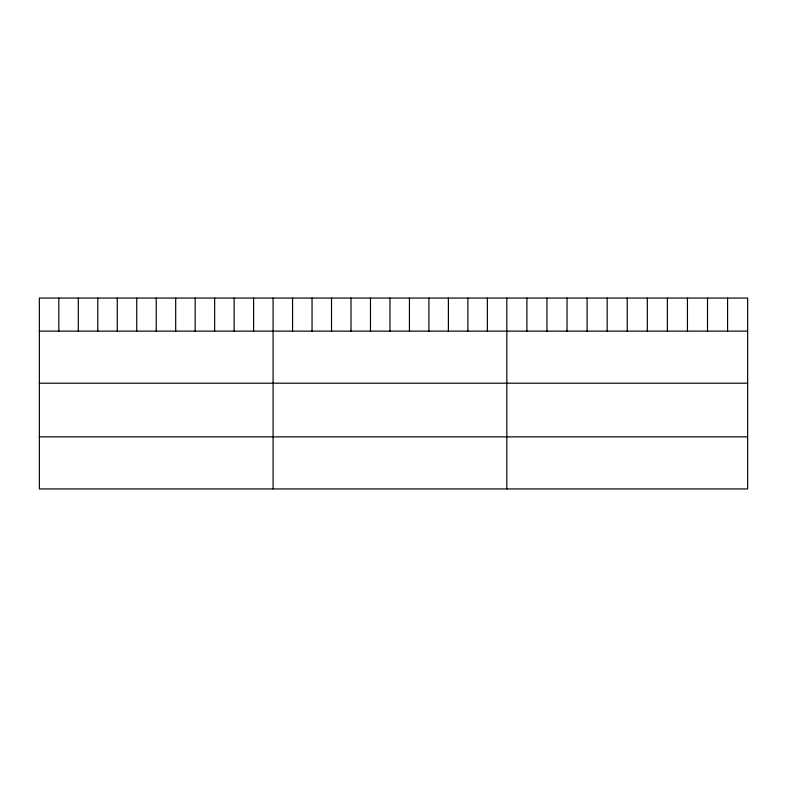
<?xml version="1.0" encoding="UTF-8"?>
<svg xmlns="http://www.w3.org/2000/svg" width="787" height="787" viewBox="0 0 787 787"><rect width="100%" height="100%" fill="white"/><g stroke="black" fill="none" stroke-linecap="round" stroke-linejoin="round"><path stroke-width="1.18" d="M747.65 331.12L747.65 488.934L39.35 488.934L39.35 298.066L747.65 298.066L747.65 331.12L39.35 331.12M39.35 383.2L747.65 383.2M39.35 436.854L747.65 436.854M727.582 298.066L727.582 331.12M707.513 298.066L707.513 331.12M687.444 298.066L687.444 331.12M667.376 298.066L667.376 331.12M647.308 298.066L647.308 331.12M627.239 298.066L627.239 331.12M607.171 298.066L607.171 331.12M587.102 298.066L587.102 331.12M567.034 298.066L567.034 331.12M546.965 298.066L546.965 331.12M526.897 298.066L526.897 331.12M506.828 298.066L506.828 488.934M487.35 298.066L487.35 331.12M467.872 298.066L467.872 331.12M448.393 298.066L448.393 331.12M428.915 298.066L428.915 331.12M409.437 298.066L409.437 331.12M389.958 298.066L389.958 331.12M370.48 298.066L370.48 331.12M351.002 298.066L351.002 331.12M331.524 298.066L331.524 331.12M312.046 298.066L312.046 331.12M292.567 298.066L292.567 331.12M273.089 298.066L273.089 488.934M253.611 298.066L253.611 331.12M234.132 298.066L234.132 331.12M214.654 298.066L214.654 331.12M195.176 298.066L195.176 331.12M175.698 298.066L175.698 331.12M156.22 298.066L156.22 331.12M136.741 298.066L136.741 331.12M117.263 298.066L117.263 331.12M97.785 298.066L97.785 331.12M78.306 298.066L78.306 331.12M58.828 298.066L58.828 331.12"/></g></svg>
